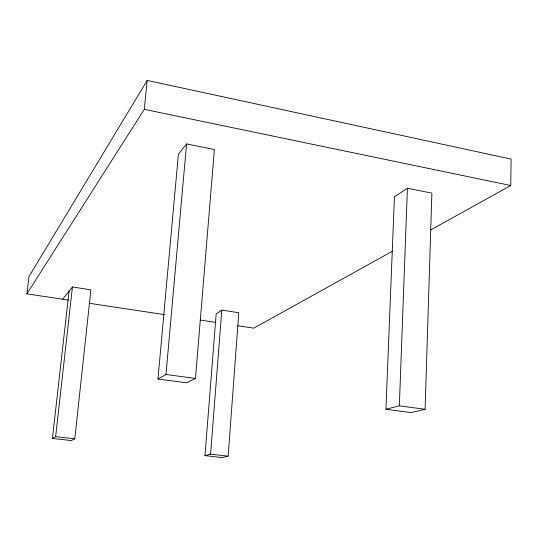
<?xml version="1.0" encoding="UTF-8"?>
<svg xmlns="http://www.w3.org/2000/svg" width="538" height="538" viewBox="0 0 538 538"><rect width="100%" height="100%" fill="white"/><g stroke="black" fill="none" stroke-linecap="round" stroke-linejoin="round"><path stroke-width="0.81" d="M430.736 229.941L510.75 185.523L511.1 159.093L147.183 80.424L29.025 276.492L26.9 293.842L68.44 300.123M425.094 409.29L431.886 193.142L407.421 188.239L394.441 196.76L385.934 409.27L411.14 412.619L425.094 409.29L399.344 405.834L385.934 409.27M399.344 405.834L407.421 188.239M228.152 456.177L238.785 312.739L221.817 310.11L216.195 313.802L204.965 455.625L222.281 457.576L228.152 456.177L210.58 454.186L204.965 455.625M210.58 454.186L221.817 310.11M195.476 378.443L214.393 149.524L186.565 143.942L178.414 154.157L157.957 379.001L186.726 382.821L195.476 378.443L165.98 374.482L157.957 379.001M165.98 374.482L186.565 143.942M26.9 293.842L144.298 109.342L147.183 80.424M69.066 291.192L52.435 438.436L71.292 440.561L74.795 438.806L90.888 289.827L72.442 286.969L62.643 299.242M52.435 438.436L55.636 436.634L72.442 286.969M392.565 251.132L253.822 328.146L237.372 325.658M55.636 436.634L74.795 438.806M89.16 303.25L164.567 314.649M200.197 320.036L215.946 322.417M144.298 109.342L510.75 185.523"/></g></svg>
